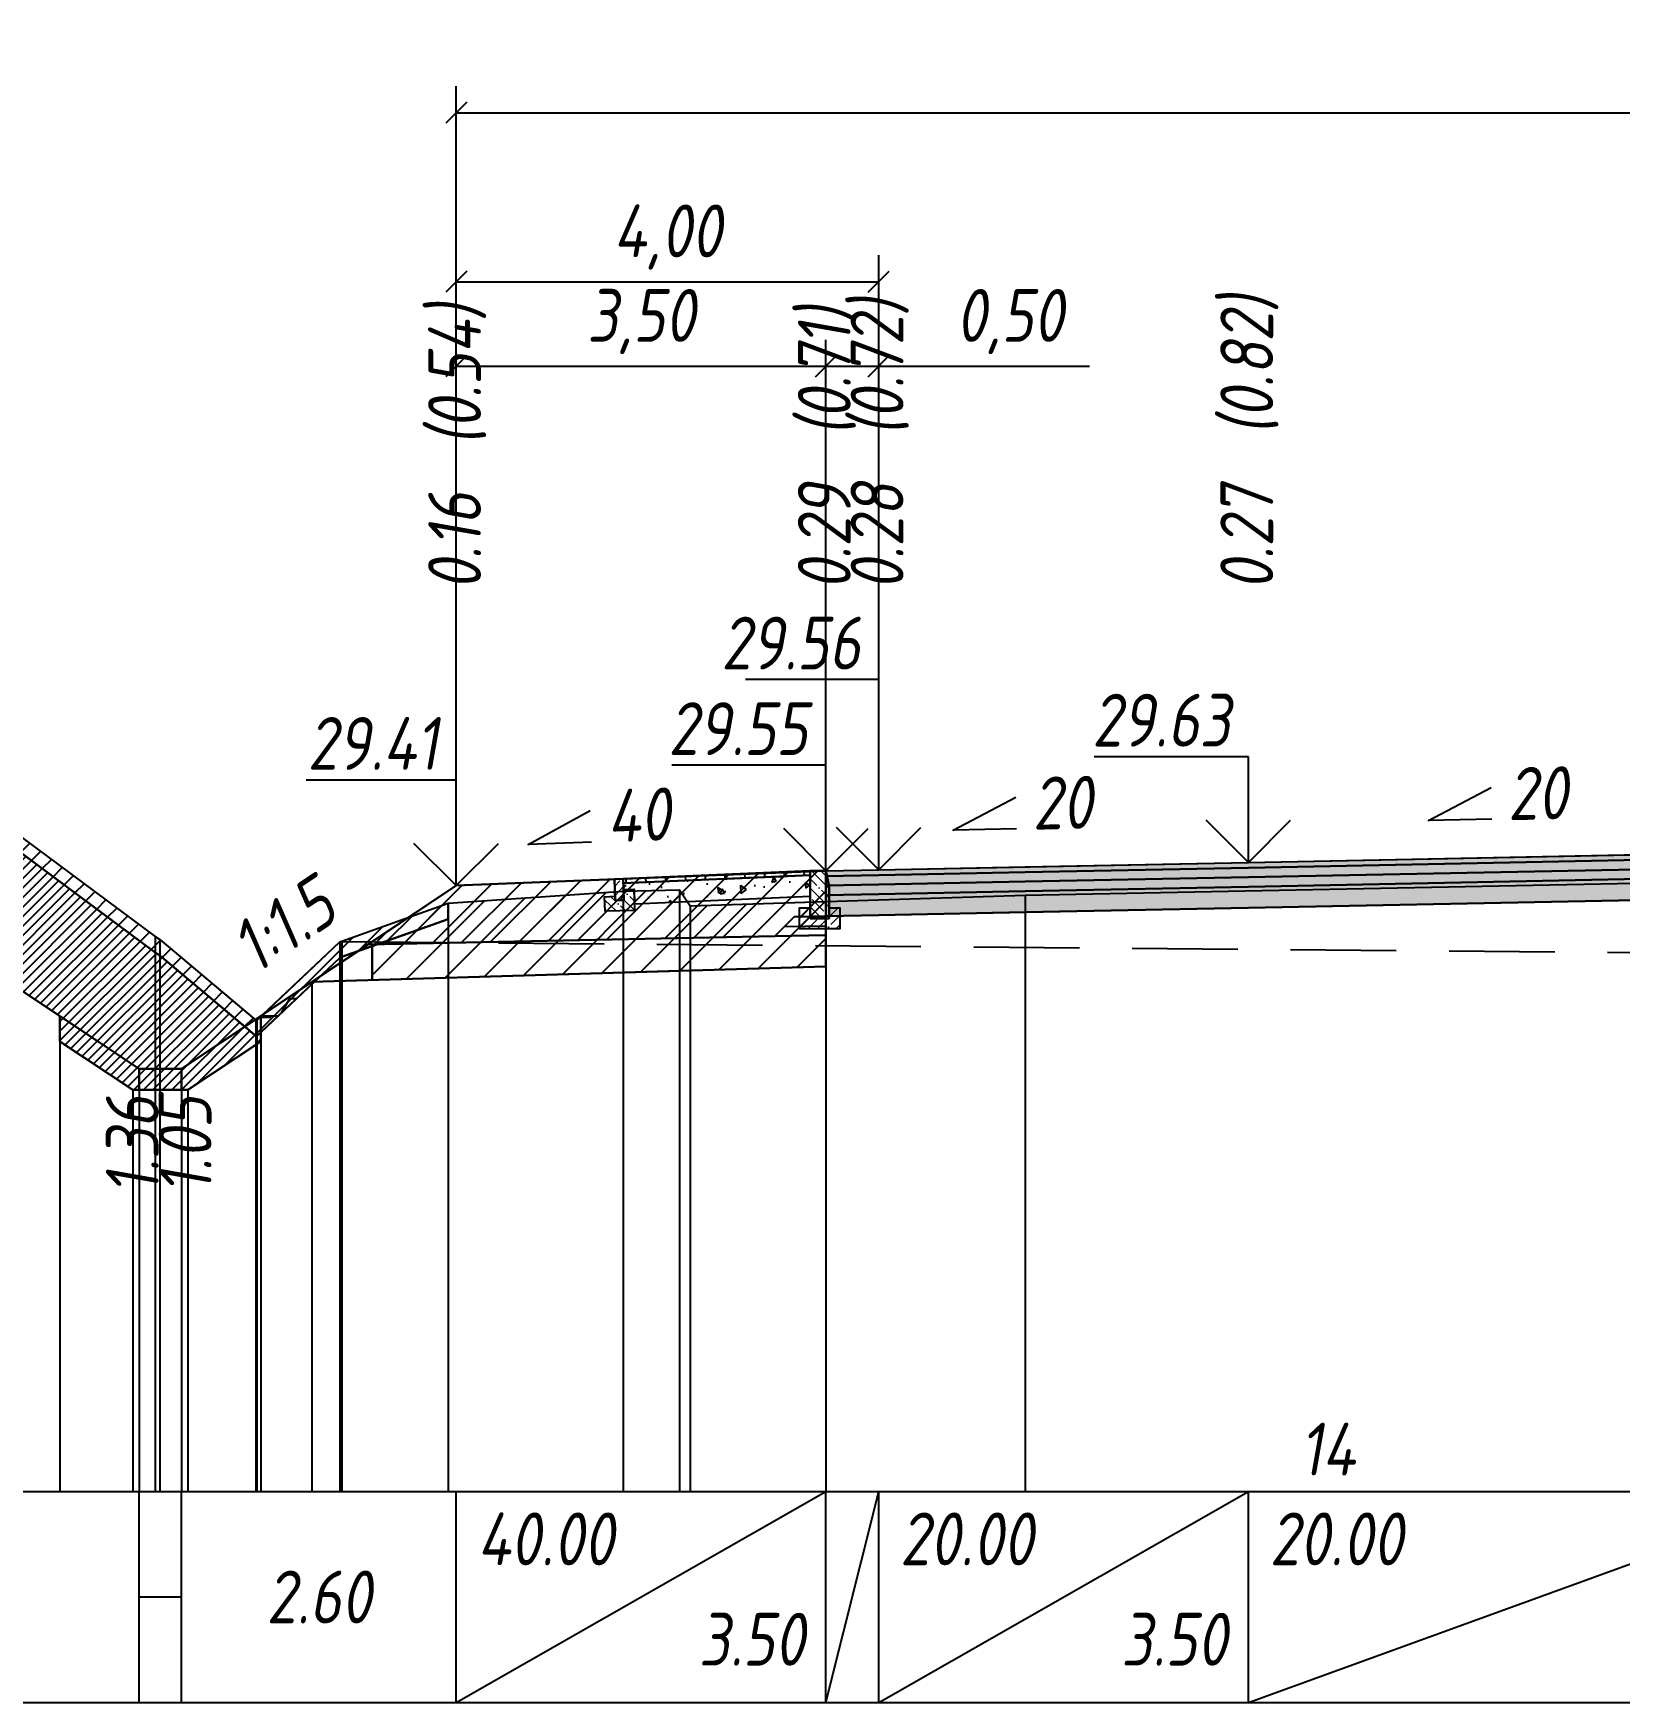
# Model space of a CAD drawing. Extents: x -717 to 1451, y -133302 to 233.
# Drawn here: x -278.6 to -203.5, y -108942.6 to -108863.6 of the extents above; entities that cross this region are included whole.
import ezdxf
from ezdxf.enums import TextEntityAlignment as Align

# ---------------------------------------------------------------- set-up
doc = ezdxf.new("R2010")
doc.units = 0
doc.linetypes.add('штриховая', pattern=[0.75, 0.5, -0.25])
for name, color, linetype in [('Интерполированный поперечник', 2, 'Continuous'), ('КОД_399', 252, 'Continuous'), ('Код_514', 1, 'Continuous'), ('Контур_0', 7, 'Continuous'), ('Контур_2521', 7, 'Continuous'), ('Контур_2564', 7, 'Continuous'), ('Контур_2660', 7, 'Continuous'), ('Контур_2665', 7, 'Continuous'), ('Контур_400', 7, 'Continuous'), ('Контур_508', 7, 'Continuous'), ('Контур_512', 7, 'Continuous'), ('Контур_513', 7, 'Continuous'), ('Контур_818', 7, 'Continuous'), ('Красный поперечник', 1, 'Continuous'), ('Объём_2501', 7, 'Continuous'), ('Объём_2564', 7, 'Continuous'), ('Объём_2650', 7, 'Continuous'), ('Объём_2660', 7, 'Continuous'), ('Объём_2661', 7, 'Continuous'), ('Объём_2663', 7, 'Continuous'), ('Объём_2664', 7, 'Continuous'), ('Объём_2665', 7, 'Continuous'), ('Объём_2666', 7, 'Continuous'), ('Откосы', 7, 'Continuous'), ('Отметки покрытия', 7, 'Continuous'), ('Рабочие отметки', 7, 'Continuous'), ('Рабочие отметки доп.', 7, 'Continuous'), ('Слои выравнивания', 7, 'Continuous'), ('Таблица', 7, 'Continuous'), ('Уклоны проезжей части', 7, 'Continuous'), ('Черный поперечник', 3, 'Continuous')]:
    doc.layers.add(name, color=color, linetype=linetype)
for name, color, linetype, true_color in [('Контур_2540', 2, 'Continuous', 0xffff00), ('Контур_2560', 2, 'Continuous', 0xffff00), ('Контур_2561', 7, 'Continuous', 0xff8040), ('Контур_2562', 3, 'Continuous', 0x00ff00), ('Контур_2563', 7, 'Continuous', 0xff8000), ('Контур_2570', 7, 'Continuous', 0x80ff00), ('Контур_2583', 3, 'Continuous', 0x00ff00), ('Контур_2584', 3, 'Continuous', 0x00ff00), ('Контур_2725', 7, 'Continuous', 0x323232), ('Контур_2736', 4, 'Continuous', 0x00ffff), ('Контур_2737', 4, 'Continuous', 0x00ffff), ('Контур_2738', 4, 'Continuous', 0x00ffff), ('Контур_2739', 4, 'Continuous', 0x00ffff), ('Контур_2745', 7, 'Continuous', 0xa4ffff), ('Контур_2747', 4, 'Continuous', 0x00ffff), ('Контур_2748', 4, 'Continuous', 0x00ffff), ('Контур_2749', 4, 'Continuous', 0x00ffff), ('Контур_2760', 7, 'Continuous', 0x323232), ('Контур_2761', 7, 'Continuous', 0x323232), ('Контур_2762', 7, 'Continuous', 0x323232), ('Контур_2763', 7, 'Continuous', 0x323232), ('Контур_402', 7, 'Continuous', 0xff6464), ('Контур_703', 4, 'Continuous', 0x00ffff), ('Контур_705', 4, 'Continuous', 0x00ffff), ('Контур_707', 4, 'Continuous', 0x00ffff), ('Контур_720', 131, 'Continuous', 0xaaffff), ('Объём_2520', 7, 'Continuous', 0x80ffff), ('Объём_2540', 2, 'Continuous', 0xffff00), ('Объём_2560', 2, 'Continuous', 0xffff00), ('Объём_2561', 7, 'Continuous', 0xff8040), ('Объём_2562', 3, 'Continuous', 0x00ff00), ('Объём_2563', 7, 'Continuous', 0xff8000), ('Объём_2570', 7, 'Continuous', 0x80ff00), ('Объём_2583', 3, 'Continuous', 0x00ff00), ('Объём_2584', 3, 'Continuous', 0x00ff00), ('Объём_2594', 3, 'Continuous', 0x00ff00), ('Объём_2598', 3, 'Continuous', 0x00ff00), ('Объём_2600', 7, 'Continuous', 0x808000), ('Объём_2620', 2, 'Continuous', 0xffff00), ('Объём_2746', 2, 'Continuous', 0xffff00)]:
    doc.layers.add(name, color=color, linetype=linetype, true_color=true_color)
doc.styles.get("Standard").update_dxf_attribs({"font": 'txt', "height": 2.5})
doc.styles.add('М', font='romand.shx', dxfattribs={"width": 0.8, "oblique": 10, "height": 2.5})
doc.dimstyles.new('ISO-25', dxfattribs={"dimtxt": 2.5, "dimasz": 2.5, "dimexe": 1.25, "dimexo": 0.625, "dimtad": 1, "dimtxsty": 'Standard', "dimcen": 2.5, "dimadec": 0, "dimazin": 0, "dimtfac": 1, "dimtmove": 0, "dimatfit": 3, "dimfxl": 1, "dimarcsym": 0})

# ---------------------------------------------------------------- blocks, each defined once
blk = doc.blocks.new('_Oblique')
at = {"color": 0, "linetype": 'ByBlock', "lineweight": -2}
blk.add_line((-0.5, -0.5), (0.5, 0.5), dxfattribs=at)
blk = doc.blocks.new('*D2217')
at = {"color": 0, "lineweight": -2, "transparency": 16777216}
for p, q in [((-258.559, -108903.332), (-258.559, -108878.057)), ((-241.059, -108902.632), (-241.059, -108878.057)), ((-258.559, -108879.307), (-241.059, -108879.307))]:
    blk.add_line(p, q, dxfattribs=at)
at = {"layer": 'Defpoints', "color": 0, "transparency": 16777216}
for p in [(-241.059, -108879.307), (-241.059, -108903.257), (-258.559, -108903.957)]:
    blk.add_point(p, dxfattribs=at)
at = {"color": 0, "lineweight": -2, "transparency": 16777216, "rotation": 180}
blk.add_blockref('_Oblique', (-258.559, -108879.307), dxfattribs=at)
at = {"color": 0, "lineweight": -2, "transparency": 16777216}
blk.add_blockref('_Oblique', (-241.059, -108879.307), dxfattribs=at)
at = {"color": 0, "transparency": 16777216, "insert": (-249.809, -108877.194), "char_height": 2.5, "width": 9.58333, "attachment_point": 5, "style": 'М'}
blk.add_mtext('3,50', dxfattribs=at)
blk = doc.blocks.new('*D2219')
at = {"color": 0, "lineweight": -2, "transparency": 16777216}
for p, q in [((-241.059, -108902.632), (-241.059, -108878.057)), ((-238.559, -108902.582), (-238.559, -108878.057)), ((-241.059, -108879.307), (-238.559, -108879.307)), ((-238.559, -108879.307), (-228.587, -108879.307))]:
    blk.add_line(p, q, dxfattribs=at)
at = {"layer": 'Defpoints', "color": 0, "transparency": 16777216}
for p in [(-238.559, -108879.307), (-241.059, -108903.257), (-238.559, -108903.207)]:
    blk.add_point(p, dxfattribs=at)
at = {"color": 0, "lineweight": -2, "transparency": 16777216, "rotation": 180}
blk.add_blockref('_Oblique', (-241.059, -108879.307), dxfattribs=at)
at = {"color": 0, "lineweight": -2, "transparency": 16777216}
blk.add_blockref('_Oblique', (-238.559, -108879.307), dxfattribs=at)
at = {"color": 0, "transparency": 16777216, "insert": (-232.349, -108877.194), "char_height": 2.5, "width": 9.16667, "attachment_point": 5, "style": 'М'}
blk.add_mtext('0,50', dxfattribs=at)
blk = doc.blocks.new('*D2222')
at = {"color": 0, "lineweight": -2, "transparency": 16777216}
for p, q in [((-258.559, -108903.332), (-258.559, -108874.057)), ((-238.559, -108902.582), (-238.559, -108874.057)), ((-258.559, -108875.307), (-238.559, -108875.307))]:
    blk.add_line(p, q, dxfattribs=at)
at = {"layer": 'Defpoints', "color": 0, "transparency": 16777216}
for p in [(-238.559, -108875.307), (-238.559, -108903.207), (-258.559, -108903.957)]:
    blk.add_point(p, dxfattribs=at)
at = {"color": 0, "lineweight": -2, "transparency": 16777216, "rotation": 180}
blk.add_blockref('_Oblique', (-258.559, -108875.307), dxfattribs=at)
at = {"color": 0, "lineweight": -2, "transparency": 16777216}
blk.add_blockref('_Oblique', (-238.559, -108875.307), dxfattribs=at)
at = {"color": 0, "transparency": 16777216, "insert": (-248.559, -108873.194), "char_height": 2.5, "width": 9.16667, "attachment_point": 5, "style": 'М'}
blk.add_mtext('4,00', dxfattribs=at)
blk = doc.blocks.new('*D2223')
at = {"color": 0, "lineweight": -2, "transparency": 16777216}
for p, q in [((-258.559, -108903.332), (-258.559, -108866.057)), ((-128.559, -108903.332), (-128.559, -108866.057)), ((-258.559, -108867.307), (-128.559, -108867.307))]:
    blk.add_line(p, q, dxfattribs=at)
at = {"layer": 'Defpoints', "color": 0, "transparency": 16777216}
for p in [(-128.559, -108867.307), (-258.559, -108903.957), (-128.559, -108903.957)]:
    blk.add_point(p, dxfattribs=at)
at = {"color": 0, "lineweight": -2, "transparency": 16777216, "rotation": 180}
blk.add_blockref('_Oblique', (-258.559, -108867.307), dxfattribs=at)
at = {"color": 0, "lineweight": -2, "transparency": 16777216}
blk.add_blockref('_Oblique', (-128.559, -108867.307), dxfattribs=at)
at = {"color": 0, "transparency": 16777216, "insert": (-193.559, -108865.194), "char_height": 2.5, "width": 11.66667, "attachment_point": 5, "style": 'М'}
blk.add_mtext('26,00', dxfattribs=at)
blk = doc.blocks.new('Тротуар1')
at = {"linetype": 'Continuous', "lineweight": 13}
h = blk.add_hatch(dxfattribs=at)
h.set_pattern_fill('ANSI35', scale=5, angle=90)
h.set_pattern_definition([(135, (-1541.6927, -4801.9416), (-0.88388348, -0.88388348), []), (135, (-1541.6927, -4801.0577), (-0.88388348, -0.88388348), [1.5625, -0.3125, 0, -0.3125])])
h.paths.add_polyline_path([(-16.72, -1.24), (-17.72, -1.24), (-17.72, -2.24), (-18.52, -2.24), (-18.52, -1.85), (-19.52, -1.89), (-19.52, -3.24), (-16.72, -3.24)])
h = blk.add_hatch(dxfattribs=at)
h.set_pattern_fill('ANSI35', scale=5)
h.set_pattern_definition([(45, (-1541.6927, -4800.4416), (-0.88388348, 0.88388348), []), (45, (-1540.8088, -4800.4416), (-0.88388348, 0.88388348), [1.5625, -0.3125, 0, -0.3125])])
h.paths.add_polyline_path([(-17.72, -0.24), (-18.52, -0.24), (-18.52, -2.24), (-17.72, -2.24)])
at = {"linetype": 'Continuous'}
h = blk.add_hatch(dxfattribs=at)
h.set_pattern_fill('ANSI31', color=256, scale=15, angle=45, style=0)
h.set_pattern_definition([(90, (-1932.1888, -4954.235), (-1.875, 3e-16), [])])
h.paths.add_polyline_path([(0, 0), (-17.72, -0.24), (-17.71, -0.63), (-11.04, -0.58), (0, -0.4)])
at = {"layer": 'КОД_399'}
h = blk.add_hatch(dxfattribs=at)
h.set_pattern_fill('AR-CONC', scale=0.7, angle=45, style=0)
h.set_pattern_definition([(95, (-1932.189, -4954.235), (3.860864, 3.2396496), [0.525, -5.775]), (40, (-1932.189, -4954.235), (-4.409945, 3.036377), [0.42, -4.62]), (145.45144, (-1931.867, -4953.965), (-0.549081, 6.2760265), [0.4461813, -4.907995]), (91.1842, (-1933.179, -4953.245), (6.101854, 4.4632964), [0.7875, -8.6625]), (141.63564, (-1932.67, -4952.873), (-0.1953, 9.447982), [0.669272, -7.361996]), (36.18416, (-1933.179, -4953.245), (-0.1953, 9.447982), [0.63, -6.93]), (66, (-1932.4363, -4952.9975), (4.947401, 0.9616773), [0.525, -5.775]), (11, (-1932.4363, -4952.9975), (-2.38496, 4.793659), [0.42, -4.62]), (116.45144, (-1932.024, -4952.9174), (2.562441, 5.7553363), [0.4461813, -4.907995]), (82.5, (-1932.1888, -4954.235), (-1.5875523, 1.7079287), [0, -4.564, 0, -4.69, 0, -4.6375]), (52.5, (-1932.1888, -4954.235), (-0.6501106, 3.2543661), [0, -2.674, 0, -4.459, 0, -1.7675]), (12.5, (-1933.2926, -4955.3388), (2.7539272, 2.5306453), [0, -1.75, 0, -5.46, 0, -7.245]), (2.5, (-1933.7876, -4955.8337), (2.3911299, 3.3821186), [0, -2.275, 0, -3.626, 0, -5.145])])
h.paths.add_polyline_path([(0, -0.4), (-17.71, -0.63), (-17.72, -1.24), (-16.71, -1.24), (-16.72, -2.62), (-0.07, -2.41)])
at = {"linetype": 'Continuous'}
blk.add_lwpolyline([(-17.72, -1.24), (-16.72, -1.24), (-16.72, -3.24), (-19.52, -3.24), (-19.52, -1.89), (-18.52, -1.85)], dxfattribs=at)
at = {"color": 7, "lineweight": 30}
for points in [[(-18.52, -0.24), (-18.52, -2.24), (-17.72, -2.24), (-17.72, -0.24), (-18.52, -0.24)], [(-8.6, -0.53), (0, -0.4)]]:
    blk.add_lwpolyline(points, dxfattribs=at)
for points in [[(0, 0), (-17.72, -0.24), (-17.72, -0.63), (0, -0.4)], [(0, -0.4), (-17.71, -0.63), (-17.72, -1.24), (-16.71, -1.24), (-16.72, -2.62), (-0.07, -2.39)]]:
    blk.add_lwpolyline(points, close=True)
blk = doc.blocks.new('БР100.30.18')
at = {"linetype": 'Continuous', "lineweight": 13}
h = blk.add_hatch(dxfattribs=at)
h.set_pattern_fill('ANSI35', scale=5)
h.set_pattern_definition([(45, (-1504.996, -4799.2297), (-0.88388348, 0.88388348), []), (45, (-1504.1121, -4799.2297), (-0.88388348, 0.88388348), [1.5625, -0.3125, 0, -0.3125])])
h.paths.add_polyline_path([(0.3, 3.47), (1.8, 3.47), (1.8, -1.03), (0, -1.03), (0, 1.97)])
h = blk.add_hatch(dxfattribs=at)
h.set_pattern_fill('ANSI35', scale=5, angle=90)
h.set_pattern_definition([(135, (-1504.996, -4800.7297), (-0.88388348, -0.88388348), []), (135, (-1504.996, -4799.8458), (-0.88388348, -0.88388348), [1.5625, -0.3125, 0, -0.3125])])
h.paths.add_polyline_path([(-1, -0.03), (0, -0.03), (0, -1.03), (1.8, -1.03), (1.8, -0.03), (2.8, -0.03), (2.8, -2.03), (-1, -2.03)])
at = {"color": 7, "lineweight": 30}
blk.add_lwpolyline([(1.8, -1.03), (0, -1.03), (0, 1.97), (0.3, 3.47), (1.8, 3.47)], close=True, dxfattribs=at)
at = {"linetype": 'Continuous'}
blk.add_lwpolyline([(0, -0.03), (-1, -0.03), (-1, -2.03), (2.8, -2.03), (2.8, -0.03), (1.8, -0.03)], dxfattribs=at)

msp = doc.modelspace()

# ---------------------------------------------------------------- hatches: boundary and pattern name
at = {"transparency": 33554681}
h = msp.add_hatch(dxfattribs=at)
h.set_pattern_fill('ANGLE', color=256)
h.set_pattern_definition([(0, (0, 0), (0, 6.985), [5.08, -1.905]), (90, (0, 0), (-6.985, 4e-16), [5.08, -1.905])])
h.paths.add_polyline_path([(-267.816, -108910.846), (-267.816, -108910.066), (-265.391, -108908.45), (-265.272, -108908.446)])
at = {"layer": 'Объём_2563'}
h = msp.add_hatch(dxfattribs=at)
h.set_pattern_fill('ANSI31', color=256, scale=0.3)
h.set_pattern_definition([(45, (-403.5971, 12.4336), (-0.673519209, 0.673519209), [])])
h.paths.add_polyline_path([(-258.559, -108903.895), (-241.059, -108903.195), (-241.059, -108905.345), (-242.559, -108905.375), (-243.477, -108906.293), (-262.734, -108906.678)])
at = {"layer": 'Объём_2570'}
h = msp.add_hatch(dxfattribs=at)
h.set_pattern_fill('ANSI31', color=256, scale=0.2)
h.set_pattern_definition([(45, (-403.5971, 12.4336), (-0.449012806, 0.449012806), [])])
h.paths.add_polyline_path([(-258.933, -108905.475), (-263.972, -108907.269), (-264.07, -108907.312), (-268.016, -108911.038), (-272.596, -108907.202), (-272.817, -108907.052), (-286.525, -108896.879), (-290.564, -108896.494), (-291.768, -108896.533), (-298.597, -108896.629), (-298.597, -108895.879), (-291.768, -108895.783), (-290.564, -108895.744), (-286.525, -108896.129), (-272.817, -108906.302), (-272.596, -108906.452), (-268.016, -108910.288), (-264.07, -108906.562), (-263.972, -108906.519), (-258.933, -108904.725)])
at = {"layer": 'Объём_2600'}
h = msp.add_hatch(dxfattribs=at)
h.set_pattern_fill('ANSI31', color=6, scale=0.4)
h.set_pattern_definition([(45, (-403.5971, 12.4336), (-0.898025612, 0.898025612), [])])
h.paths.add_polyline_path([(-241.059, -108907.72), (-262.543, -108908.364), (-262.543, -108906.76), (-258.933, -108905.475), (-258.933, -108904.725), (-250.65, -108904.157), (-247.989, -108904.095), (-247.489, -108904.845), (-241.059, -108904.64)])
h = msp.add_hatch(dxfattribs=at)
h.set_pattern_fill('HONEY', color=5, scale=0.3)
h.set_pattern_definition([(0, (-403.5971, 12.4336), (1.42875, 0.8248891935), [0.9525, -1.905]), (120, (-403.5971, 12.4336), (-1.428749997, 0.824889199), [0.9525, -1.905]), (60, (-403.5971, 12.4336), (3e-09, 1.6497783924), [-1.905, 0.9525])])
h.paths.add_polyline_path([(-267.816, -108910.846), (-267.816, -108910.066), (-265.391, -108908.45), (-265.272, -108908.446)])
at = {"layer": 'Объём_2620'}
h = msp.add_hatch(dxfattribs=at)
h.set_pattern_fill('ANSI31', color=2, scale=0.1)
h.set_pattern_definition([(45, (-403.5971, 12.43357), (-0.224506403, 0.224506403), [])])
h.paths.add_polyline_path([(-280.758, -108901.159), (-272.817, -108907.052), (-272.596, -108907.202), (-268.016, -108911.038), (-267.816, -108910.846), (-267.816, -108911.268), (-271.263, -108913.566), (-273.869, -108913.566), (-277.316, -108911.268), (-277.316, -108910.066), (-297.491, -108896.617), (-296.17, -108896.597)])
at = {"layer": 'Слои выравнивания'}
for color, points in [(2, [(-241.059, -108903.195), (-238.559, -108903.145), (-231.622, -108903.006), (-221.059, -108902.795), (-194.774, -108902.269), (-193.559, -108902.245), (-193.559, -108902.495), (-194.774, -108902.519), (-221.059, -108903.045), (-231.622, -108903.256), (-238.559, -108903.395), (-241.059, -108903.445)]), (3, [(-241.059, -108903.445), (-238.559, -108903.395), (-231.622, -108903.256), (-221.059, -108903.045), (-194.774, -108902.519), (-193.559, -108902.495), (-193.559, -108902.945), (-194.774, -108902.969), (-221.059, -108903.495), (-231.622, -108903.706), (-238.559, -108903.845), (-241.059, -108903.895)]), (4, [(-241.059, -108903.895), (-238.559, -108903.845), (-231.622, -108903.706), (-221.059, -108903.495), (-194.774, -108902.969), (-193.559, -108902.945), (-193.559, -108903.395), (-194.774, -108903.419), (-221.059, -108903.945), (-231.622, -108904.156), (-238.559, -108904.295), (-241.059, -108904.345)]), (5, [(-241.059, -108904.345), (-238.559, -108904.295), (-231.622, -108904.156), (-221.059, -108903.945), (-194.774, -108903.419), (-193.559, -108903.395), (-193.559, -108904.395), (-194.774, -108904.419), (-221.059, -108904.945), (-231.622, -108905.156), (-238.559, -108905.295), (-241.059, -108905.345)])]:
    msp.add_hatch(color=color, dxfattribs=at).paths.add_polyline_path(points)

# ---------------------------------------------------------------- linework, layer by layer
at = {"layer": 'Интерполированный поперечник', "linetype": 'штриховая', "ltscale": 10, "flags": 128}
msp.add_lwpolyline([(-264.059, -108906.538), (-119.577, -108907.771)], dxfattribs=at)
at = {"layer": 'Код_514'}
for p, q in [((-273.566, -108942.566), (-273.566, -108932.566)), ((-271.566, -108942.566), (-271.566, -108932.566)), ((-258.559, -108942.566), (-258.559, -108932.566)), ((-258.559, -108942.566), (-241.059, -108932.566)), ((-241.059, -108942.566), (-241.059, -108932.566)), ((-241.059, -108942.566), (-238.559, -108932.566)), ((-238.559, -108942.566), (-238.559, -108932.566)), ((-238.559, -108942.566), (-221.059, -108932.566)), ((-221.059, -108942.566), (-221.059, -108932.566)), ((-221.059, -108942.566), (-193.559, -108932.566)), ((-273.566, -108937.566), (-271.566, -108937.566))]:
    msp.add_line(p, q, dxfattribs=at)
at = {"layer": 'Контур_0', "flags": 128}
for points in [[(-258.559, -108903.895), (-262.543, -108906.551), (-262.543, -108906.551), (-262.543, -108906.551), (-262.543, -108906.551), (-262.543, -108906.551), (-262.543, -108906.551), (-262.543, -108906.551), (-262.543, -108906.551), (-262.543, -108906.551), (-262.543, -108906.551), (-262.543, -108906.551), (-262.543, -108906.551), (-262.543, -108906.551), (-262.543, -108906.551), (-271.566, -108912.566), (-273.566, -108912.566), (-298.597, -108895.879)], [(-258.559, -108903.895), (-262.543, -108906.551), (-262.543, -108906.551), (-262.543, -108906.551), (-262.543, -108906.551), (-262.543, -108906.551), (-262.543, -108906.551), (-262.543, -108906.551), (-262.543, -108906.551), (-262.543, -108906.551), (-262.543, -108906.551), (-262.543, -108906.551), (-262.543, -108906.551), (-262.543, -108906.551), (-262.543, -108906.551), (-271.566, -108912.566)], [(-262.734, -108906.678), (-243.477, -108906.293), (-242.559, -108905.375), (-241.059, -108905.345)], [(-242.559, -108905.375), (-241.059, -108905.345), (-241.059, -108906.245), (-243.477, -108906.293), (-242.559, -108905.375), (-242.559, -108905.375)]]:
    msp.add_lwpolyline(points, dxfattribs=at)
at = {"layer": 'Контур_2521', "color": 250, "flags": 128}
msp.add_lwpolyline([(-243.018, -108905.834), (-241.059, -108905.795)], dxfattribs=at)
at = {"layer": 'Контур_2540', "flags": 128}
msp.add_lwpolyline([(-243.477, -108906.293), (-241.059, -108906.245), (-241.059, -108907.72), (-265.391, -108908.45), (-262.734, -108906.678), (-243.477, -108906.293), (-243.477, -108906.293)], dxfattribs=at)
at = {"layer": 'Контур_2560', "flags": 128}
msp.add_lwpolyline([(-258.559, -108903.895), (-258.559, -108903.895), (-258.559, -108903.895), (-241.059, -108903.195)], dxfattribs=at)
at = {"layer": 'Контур_2561', "flags": 128}
msp.add_lwpolyline([(-241.059, -108903.195), (-241.059, -108903.195), (-258.559, -108903.895), (-258.559, -108903.895), (-241.059, -108903.195)], dxfattribs=at)
at = {"layer": 'Контур_2562', "flags": 128}
msp.add_lwpolyline([(-258.559, -108903.895), (-258.559, -108903.895), (-258.559, -108903.895), (-258.559, -108903.895), (-258.559, -108903.895)], dxfattribs=at)
at = {"layer": 'Контур_2563', "flags": 128}
msp.add_lwpolyline([(-258.559, -108903.895), (-241.059, -108903.195), (-241.059, -108905.345), (-242.559, -108905.375), (-243.477, -108906.293), (-262.734, -108906.678), (-258.559, -108903.895), (-258.559, -108903.895)], dxfattribs=at)
at = {"layer": 'Контур_2564', "flags": 128}
msp.add_lwpolyline([(-258.559, -108903.895), (-241.059, -108903.195)], dxfattribs=at)
at = {"layer": 'Контур_2570', "flags": 128}
msp.add_lwpolyline([(-323.597, -108895.489), (-321.535, -108895.737), (-306.921, -108896.66), (-298.262, -108896.628), (-291.768, -108896.533), (-290.564, -108896.494), (-286.525, -108896.879), (-272.817, -108907.052), (-272.596, -108907.202), (-268.043, -108911.012), (-268.016, -108911.038), (-267.991, -108911.012), (-264.07, -108907.312), (-264.07, -108907.312), (-263.972, -108907.269), (-258.933, -108905.475), (-258.933, -108904.725), (-250.65, -108904.157), (-247.989, -108904.095), (-247.489, -108904.845), (-231.622, -108904.34), (-194.774, -108903.619)], dxfattribs=at)
at = {"layer": 'Контур_2583', "flags": 128}
for points in [[(-273.869, -108913.566), (-273.566, -108913.566), (-273.566, -108912.566), (-277.316, -108910.066), (-277.316, -108911.268), (-273.869, -108913.566)], [(-267.816, -108911.268), (-267.816, -108910.066), (-271.566, -108912.566), (-271.566, -108913.566), (-271.263, -108913.566), (-267.816, -108911.268)]]:
    msp.add_lwpolyline(points, dxfattribs=at)
at = {"layer": 'Контур_2584', "flags": 128}
msp.add_lwpolyline([(-271.566, -108913.566), (-271.566, -108912.566), (-273.566, -108912.566), (-273.566, -108913.566), (-271.566, -108913.566)], dxfattribs=at)
at = {"layer": 'Контур_2660', "flags": 128}
msp.add_lwpolyline([(-265.391, -108908.45), (-241.059, -108907.72)], dxfattribs=at)
at = {"layer": 'Контур_2665', "flags": 128}
msp.add_lwpolyline([(-258.559, -108903.895), (-258.559, -108903.895)], dxfattribs=at)
at = {"layer": 'Контур_2725', "flags": 128}
msp.add_lwpolyline([(-241.059, -108905.345), (-238.559, -108905.295), (-231.622, -108905.156), (-221.059, -108904.945), (-194.774, -108904.419), (-193.559, -108904.395), (-166.059, -108904.945), (-158.319, -108905.1), (-148.559, -108905.295), (-146.059, -108905.345)], dxfattribs=at)
at = {"layer": 'Контур_2736', "flags": 128}
for points in [[(-258.559, -108903.895), (-262.543, -108906.551)], [(-262.543, -108906.551), (-271.566, -108912.566)]]:
    msp.add_lwpolyline(points, dxfattribs=at)
at = {"layer": 'Контур_2737', "flags": 128}
msp.add_lwpolyline([(-262.543, -108906.551), (-262.543, -108906.551)], dxfattribs=at)
at = {"layer": 'Контур_2738', "flags": 128}
msp.add_lwpolyline([(-262.543, -108906.551), (-262.543, -108906.551)], dxfattribs=at)
at = {"layer": 'Контур_2739', "flags": 128}
msp.add_lwpolyline([(-262.543, -108906.551), (-262.543, -108906.551)], dxfattribs=at)
at = {"layer": 'Контур_2745', "flags": 128}
msp.add_lwpolyline([(-262.543, -108906.551), (-262.543, -108906.551)], dxfattribs=at)
msp.add_lwpolyline([(-262.543, -108906.551), (-262.543, -108906.551)], dxfattribs=at)
msp.add_lwpolyline([(-262.543, -108906.551), (-262.543, -108906.551)], dxfattribs=at)
msp.add_lwpolyline([(-262.543, -108906.551), (-262.543, -108906.551)], dxfattribs=at)
msp.add_lwpolyline([(-262.543, -108906.551), (-262.543, -108906.551)], dxfattribs=at)
msp.add_lwpolyline([(-262.543, -108906.551), (-262.543, -108906.551)], dxfattribs=at)
at = {"layer": 'Контур_2747', "flags": 128}
msp.add_lwpolyline([(-262.543, -108906.551), (-262.543, -108906.551)], dxfattribs=at)
at = {"layer": 'Контур_2748', "flags": 128}
msp.add_lwpolyline([(-262.543, -108906.551), (-262.543, -108906.551)], dxfattribs=at)
at = {"layer": 'Контур_2749', "flags": 128}
msp.add_lwpolyline([(-262.543, -108906.551), (-262.543, -108906.551)], dxfattribs=at)
at = {"layer": 'Контур_2760', "flags": 128}
msp.add_lwpolyline([(-241.059, -108903.195), (-238.559, -108903.145), (-231.622, -108903.006), (-221.059, -108902.795), (-194.774, -108902.269), (-193.559, -108902.245), (-166.059, -108902.795), (-158.319, -108902.95), (-148.559, -108903.145), (-146.059, -108903.195)], dxfattribs=at)
at = {"layer": 'Контур_2761', "flags": 128}
msp.add_lwpolyline([(-241.059, -108903.445), (-238.559, -108903.395), (-231.622, -108903.256), (-221.059, -108903.045), (-194.774, -108902.519), (-193.559, -108902.495), (-166.059, -108903.045), (-158.319, -108903.2), (-148.559, -108903.395), (-146.059, -108903.445)], dxfattribs=at)
at = {"layer": 'Контур_2762', "flags": 128}
msp.add_lwpolyline([(-241.059, -108903.895), (-238.559, -108903.845), (-231.622, -108903.706), (-221.059, -108903.495), (-194.774, -108902.969), (-193.559, -108902.945), (-166.059, -108903.495), (-158.319, -108903.65), (-148.559, -108903.845), (-146.059, -108903.895)], dxfattribs=at)
at = {"layer": 'Контур_2763', "flags": 128}
msp.add_lwpolyline([(-241.059, -108904.345), (-238.559, -108904.295), (-231.622, -108904.156), (-221.059, -108903.945), (-194.774, -108903.419), (-193.559, -108903.395), (-166.059, -108903.945), (-158.319, -108904.1), (-148.559, -108904.295), (-146.059, -108904.345)], dxfattribs=at)
at = {"layer": 'Контур_400', "flags": 128}
msp.add_lwpolyline([(-241.059, -108903.195), (-238.559, -108903.145), (-238.559, -108903.145), (-238.559, -108903.145), (-238.559, -108903.145), (-238.559, -108903.145), (-238.559, -108903.145), (-221.059, -108902.795), (-193.559, -108902.245)], dxfattribs=at)
at = {"layer": 'Контур_402', "flags": 128}
msp.add_lwpolyline([(-265.391, -108908.45), (-241.059, -108907.72), (-241.059, -108905.345), (-193.559, -108904.395), (-146.059, -108905.345), (-146.059, -108907.72), (-122.526, -108908.426)], dxfattribs=at)
at = {"layer": 'Контур_508', "flags": 128}
msp.add_lwpolyline([(-298.597, -108895.879), (-277.316, -108910.066), (-277.316, -108911.268), (-273.869, -108913.566), (-273.566, -108913.566), (-271.566, -108913.566), (-271.263, -108913.566), (-267.816, -108911.268), (-267.816, -108910.066), (-265.391, -108908.45), (-241.059, -108907.72), (-241.059, -108905.345), (-193.559, -108904.395), (-146.059, -108905.345), (-146.059, -108907.72), (-122.526, -108908.426), (-122.526, -108909.118), (-119.079, -108911.416), (-118.776, -108911.416), (-116.776, -108911.416), (-116.473, -108911.416), (-113.026, -108909.118), (-113.026, -108907.916), (-110.494, -108906.228)], dxfattribs=at)
at = {"layer": 'Контур_512', "flags": 128}
msp.add_lwpolyline([(-298.597, -108895.879), (-277.316, -108910.066), (-277.316, -108911.268), (-273.869, -108913.566), (-273.566, -108913.566), (-271.566, -108913.566), (-271.263, -108913.566), (-267.816, -108911.268), (-267.816, -108910.066), (-265.391, -108908.45), (-241.059, -108907.72)], dxfattribs=at)
at = {"layer": 'Контур_513', "flags": 128}
msp.add_lwpolyline([(-298.597, -108895.879), (-277.316, -108910.066), (-277.316, -108911.268), (-273.869, -108913.566), (-273.566, -108913.566), (-271.566, -108913.566), (-271.263, -108913.566), (-267.816, -108911.268), (-267.816, -108910.066), (-265.391, -108908.45), (-241.059, -108907.72), (-241.059, -108905.345), (-193.559, -108904.395), (-146.059, -108905.345), (-146.059, -108907.72), (-122.526, -108908.426), (-122.526, -108909.118), (-119.079, -108911.416), (-118.776, -108911.416), (-116.776, -108911.416), (-116.473, -108911.416), (-113.026, -108909.118), (-113.026, -108907.916), (-110.494, -108906.228)], dxfattribs=at)
at = {"layer": 'Контур_703', "flags": 128}
msp.add_lwpolyline([(-258.559, -108903.895), (-262.543, -108906.551)], dxfattribs=at)
at = {"layer": 'Контур_705', "flags": 128}
msp.add_lwpolyline([(-262.543, -108906.551), (-262.543, -108906.551)], dxfattribs=at)
at = {"layer": 'Контур_707', "flags": 128}
msp.add_lwpolyline([(-273.566, -108912.566), (-298.597, -108895.879)], dxfattribs=at)
at = {"layer": 'Контур_720', "flags": 128}
msp.add_lwpolyline([(-271.566, -108912.566), (-273.566, -108912.566)], dxfattribs=at)
at = {"layer": 'Контур_818', "flags": 128}
msp.add_lwpolyline([(-298.597, -108896.629), (-298.262, -108896.628), (-291.768, -108896.533), (-290.564, -108896.494), (-286.525, -108896.879), (-272.817, -108907.052), (-272.596, -108907.202), (-268.043, -108911.012), (-268.016, -108911.038), (-267.991, -108911.012), (-264.07, -108907.312), (-264.07, -108907.312), (-263.972, -108907.269), (-258.933, -108905.475), (-258.933, -108904.725), (-250.65, -108904.157), (-247.989, -108904.095), (-247.489, -108904.845), (-231.622, -108904.34), (-194.774, -108903.619)], dxfattribs=at)
at = {"layer": 'Красный поперечник'}
for p, q in [((-298.597, -108895.879), (-273.566, -108912.566)), ((-221.059, -108902.795), (-193.559, -108902.245)), ((-258.559, -108903.895), (-241.059, -108903.195)), ((-241.059, -108903.195), (-238.559, -108903.145)), ((-238.559, -108903.145), (-221.059, -108902.795)), ((-271.566, -108912.566), (-258.559, -108903.895)), ((-241.059, -108907.72), (-241.059, -108932.566)), ((-265.391, -108908.45), (-265.391, -108932.566)), ((-277.316, -108910.066), (-277.316, -108932.566)), ((-267.816, -108910.066), (-267.816, -108932.566)), ((-277.316, -108911.268), (-277.316, -108932.566)), ((-267.816, -108911.268), (-267.816, -108932.566)), ((-273.566, -108912.566), (-271.566, -108912.566)), ((-273.869, -108913.566), (-273.869, -108932.566)), ((-273.566, -108913.566), (-273.566, -108932.566)), ((-271.566, -108913.566), (-271.566, -108932.566)), ((-271.263, -108913.566), (-271.263, -108932.566))]:
    msp.add_line(p, q, dxfattribs=at)
at = {"layer": 'Объём_2501', "flags": 128}
msp.add_lwpolyline([(-241.059, -108903.195), (-238.559, -108903.145), (-238.559, -108903.145), (-238.559, -108903.145), (-238.559, -108903.145), (-238.559, -108903.145), (-238.559, -108903.145), (-221.059, -108902.795), (-193.559, -108902.245)], dxfattribs=at)
at = {"layer": 'Объём_2520', "color": 250, "flags": 128}
msp.add_lwpolyline([(-242.559, -108905.375), (-241.059, -108905.345), (-241.059, -108906.245), (-243.477, -108906.293), (-242.559, -108905.375), (-242.559, -108905.375)], dxfattribs=at)
at = {"layer": 'Объём_2540', "flags": 128}
msp.add_lwpolyline([(-243.477, -108906.293), (-241.059, -108906.245), (-241.059, -108907.72), (-265.391, -108908.45), (-262.734, -108906.678), (-243.477, -108906.293), (-243.477, -108906.293)], dxfattribs=at)
at = {"layer": 'Объём_2560', "flags": 128}
msp.add_lwpolyline([(-258.559, -108903.895), (-258.559, -108903.895), (-258.559, -108903.895), (-241.059, -108903.195)], dxfattribs=at)
at = {"layer": 'Объём_2561', "flags": 128}
msp.add_lwpolyline([(-241.059, -108903.195), (-241.059, -108903.195), (-258.559, -108903.895), (-258.559, -108903.895), (-241.059, -108903.195)], dxfattribs=at)
at = {"layer": 'Объём_2562', "flags": 128}
msp.add_lwpolyline([(-258.559, -108903.895), (-258.559, -108903.895), (-258.559, -108903.895), (-258.559, -108903.895), (-258.559, -108903.895)], dxfattribs=at)
at = {"layer": 'Объём_2563', "color": 250, "flags": 128}
msp.add_lwpolyline([(-258.559, -108903.895), (-241.059, -108903.195), (-241.059, -108905.345), (-242.559, -108905.375), (-243.477, -108906.293), (-262.734, -108906.678), (-258.559, -108903.895), (-258.559, -108903.895)], dxfattribs=at)
at = {"layer": 'Объём_2564', "flags": 128}
msp.add_lwpolyline([(-258.559, -108903.895), (-241.059, -108903.195)], dxfattribs=at)
at = {"layer": 'Объём_2570', "flags": 128}
msp.add_lwpolyline([(-258.933, -108905.475), (-263.972, -108907.269), (-264.07, -108907.312), (-268.016, -108911.038), (-272.596, -108907.202), (-272.817, -108907.052), (-286.525, -108896.879), (-290.564, -108896.494), (-291.768, -108896.533), (-298.597, -108896.629), (-298.597, -108895.879), (-291.768, -108895.783), (-290.564, -108895.744), (-286.525, -108896.129), (-272.817, -108906.302), (-272.596, -108906.452), (-268.016, -108910.288), (-264.07, -108906.562), (-263.972, -108906.519), (-258.933, -108904.725), (-258.933, -108905.475), (-258.933, -108905.475)], dxfattribs=at)
at = {"layer": 'Объём_2583', "flags": 128}
for points in [[(-273.869, -108913.566), (-273.566, -108913.566), (-273.566, -108912.566), (-277.316, -108910.066), (-277.316, -108911.268), (-273.869, -108913.566)], [(-267.816, -108911.268), (-267.816, -108910.066), (-271.566, -108912.566), (-271.566, -108913.566), (-271.263, -108913.566), (-267.816, -108911.268)]]:
    msp.add_lwpolyline(points, dxfattribs=at)
at = {"layer": 'Объём_2584', "flags": 128}
msp.add_lwpolyline([(-271.566, -108913.566), (-271.566, -108912.566), (-273.566, -108912.566), (-273.566, -108913.566), (-271.566, -108913.566)], dxfattribs=at)
at = {"layer": 'Объём_2594', "flags": 128}
for points in [[(-273.566, -108912.566), (-277.316, -108910.066)], [(-267.816, -108910.066), (-271.566, -108912.566)]]:
    msp.add_lwpolyline(points, dxfattribs=at)
at = {"layer": 'Объём_2598', "flags": 128}
msp.add_lwpolyline([(-271.566, -108912.566), (-273.566, -108912.566)], dxfattribs=at)
at = {"layer": 'Объём_2600', "color": 5, "flags": 128}
msp.add_lwpolyline([(-267.816, -108910.846), (-267.816, -108910.066), (-265.391, -108908.45), (-265.272, -108908.446), (-267.816, -108910.846), (-267.816, -108910.846)], dxfattribs=at)
at = {"layer": 'Объём_2620', "flags": 128}
for points in [[(-280.758, -108901.159), (-272.817, -108907.052), (-272.596, -108907.202), (-268.016, -108911.038), (-267.816, -108910.846), (-267.816, -108911.268), (-271.263, -108913.566), (-273.869, -108913.566), (-277.316, -108911.268), (-277.316, -108910.066), (-297.491, -108896.617), (-296.17, -108896.597), (-280.758, -108901.159), (-280.758, -108901.159)], [(-263.972, -108907.269), (-262.543, -108906.76), (-262.543, -108908.364), (-265.272, -108908.446), (-264.07, -108907.312), (-263.972, -108907.269), (-263.972, -108907.269)]]:
    msp.add_lwpolyline(points, dxfattribs=at)
at = {"layer": 'Объём_2650', "color": 6, "flags": 128}
msp.add_lwpolyline([(-241.059, -108907.72), (-262.543, -108908.364), (-262.543, -108906.76), (-258.933, -108905.475), (-258.933, -108904.725), (-250.65, -108904.157), (-247.989, -108904.095), (-247.489, -108904.845), (-241.059, -108904.64), (-241.059, -108907.72), (-241.059, -108907.72)], dxfattribs=at)
at = {"layer": 'Объём_2660', "flags": 128}
msp.add_lwpolyline([(-265.391, -108908.45), (-241.059, -108907.72)], dxfattribs=at)
at = {"layer": 'Объём_2661', "flags": 128}
msp.add_lwpolyline([(-258.559, -108903.895), (-262.543, -108906.551)], dxfattribs=at)
at = {"layer": 'Объём_2663', "flags": 128}
for points in [[(-273.566, -108912.566), (-298.597, -108895.879)], [(-262.543, -108906.551), (-271.566, -108912.566)]]:
    msp.add_lwpolyline(points, dxfattribs=at)
at = {"layer": 'Объём_2664', "flags": 128}
msp.add_lwpolyline([(-271.566, -108912.566), (-273.566, -108912.566)], dxfattribs=at)
at = {"layer": 'Объём_2665', "flags": 128}
msp.add_lwpolyline([(-258.559, -108903.895), (-258.559, -108903.895)], dxfattribs=at)
at = {"layer": 'Объём_2666', "flags": 128}
msp.add_lwpolyline([(-258.559, -108903.895), (-262.543, -108906.551)], dxfattribs=at)
at = {"layer": 'Объём_2746', "flags": 128}
for points in [[(-247.489, -108904.845), (-247.489, -108907.913), (-265.272, -108908.446), (-264.998, -108908.188), (-263.216, -108907), (-258.933, -108905.475), (-258.933, -108904.725), (-250.65, -108904.157), (-247.989, -108904.095), (-247.489, -108904.845), (-247.489, -108904.845)], [(-273.566, -108912.566), (-271.566, -108912.566), (-268.571, -108910.57), (-268.016, -108911.038), (-267.816, -108910.846), (-267.816, -108911.268), (-271.263, -108913.566), (-273.869, -108913.566), (-277.316, -108911.268), (-277.316, -108910.066), (-273.566, -108912.566), (-273.566, -108912.566)]]:
    msp.add_lwpolyline(points, dxfattribs=at)
at = {"layer": 'Откосы', "color": 1, "flags": 128}
for points in [[(-209.534, -108900.753), (-212.534, -108900.813), (-209.564, -108899.253)], [(-232.034, -108901.203), (-235.034, -108901.263), (-232.064, -108899.703)], [(-252.153, -108901.83), (-255.15, -108901.949), (-252.213, -108900.331)]]:
    msp.add_lwpolyline(points, dxfattribs=at)
at = {"layer": 'Отметки покрытия', "color": 1}
for p, q in [((-238.559, -108894.145), (-244.859, -108894.145)), ((-238.559, -108903.145), (-238.559, -108894.145)), ((-221.059, -108897.795), (-228.359, -108897.795)), ((-221.059, -108902.795), (-221.059, -108897.795)), ((-241.059, -108898.195), (-248.359, -108898.195)), ((-241.059, -108903.195), (-241.059, -108898.195)), ((-258.559, -108898.895), (-265.659, -108898.895)), ((-258.559, -108903.895), (-258.559, -108898.895)), ((-221.059, -108902.795), (-223.059, -108900.795)), ((-221.059, -108902.795), (-219.059, -108900.795)), ((-241.059, -108903.195), (-243.059, -108901.195)), ((-241.059, -108903.195), (-239.059, -108901.195)), ((-238.559, -108903.145), (-240.559, -108901.145)), ((-238.559, -108903.145), (-236.559, -108901.145)), ((-258.559, -108903.895), (-260.559, -108901.895)), ((-258.559, -108903.895), (-256.559, -108901.895))]:
    msp.add_line(p, q, dxfattribs=at)
at = {"layer": 'Слои выравнивания'}
msp.add_line((-241.059, -108903.195), (-241.059, -108932.566), dxfattribs=at)
at = {"layer": 'Слои выравнивания', "color": 2, "flags": 128}
msp.add_lwpolyline([(-241.059, -108903.195), (-238.559, -108903.145), (-231.622, -108903.006), (-221.059, -108902.795), (-194.774, -108902.269), (-193.559, -108902.245), (-193.559, -108902.495), (-194.774, -108902.519), (-221.059, -108903.045), (-231.622, -108903.256), (-238.559, -108903.395), (-241.059, -108903.445)], close=True, dxfattribs=at)
at = {"layer": 'Слои выравнивания', "color": 3, "flags": 128}
msp.add_lwpolyline([(-241.059, -108903.445), (-238.559, -108903.395), (-231.622, -108903.256), (-221.059, -108903.045), (-194.774, -108902.519), (-193.559, -108902.495), (-193.559, -108902.945), (-194.774, -108902.969), (-221.059, -108903.495), (-231.622, -108903.706), (-238.559, -108903.845), (-241.059, -108903.895)], close=True, dxfattribs=at)
at = {"layer": 'Слои выравнивания', "color": 4, "flags": 128}
msp.add_lwpolyline([(-241.059, -108903.895), (-238.559, -108903.845), (-231.622, -108903.706), (-221.059, -108903.495), (-194.774, -108902.969), (-193.559, -108902.945), (-193.559, -108903.395), (-194.774, -108903.419), (-221.059, -108903.945), (-231.622, -108904.156), (-238.559, -108904.295), (-241.059, -108904.345)], close=True, dxfattribs=at)
at = {"layer": 'Слои выравнивания', "color": 5, "flags": 128}
msp.add_lwpolyline([(-241.059, -108904.345), (-238.559, -108904.295), (-231.622, -108904.156), (-221.059, -108903.945), (-194.774, -108903.419), (-193.559, -108903.395), (-193.559, -108904.395), (-194.774, -108904.419), (-221.059, -108904.945), (-231.622, -108905.156), (-238.559, -108905.295), (-241.059, -108905.345)], close=True, dxfattribs=at)
at = {"layer": 'Таблица'}
for p, q in [((-323.597, -108932.566), (-85.494, -108932.566)), ((-323.597, -108942.566), (-85.494, -108942.566))]:
    msp.add_line(p, q, dxfattribs=at)
at = {"layer": 'Черный поперечник', "color": 7}
for p, q in [((-247.989, -108904.095), (-247.989, -108932.566)), ((-258.933, -108904.725), (-258.933, -108932.566)), ((-250.65, -108904.157), (-250.65, -108932.566)), ((-247.489, -108904.845), (-247.489, -108932.566)), ((-231.622, -108904.34), (-231.622, -108932.566)), ((-272.817, -108906.302), (-272.817, -108932.566)), ((-272.596, -108906.452), (-272.596, -108932.566)), ((-264.07, -108906.562), (-264.07, -108932.566)), ((-263.972, -108906.519), (-263.972, -108932.566)), ((-268.043, -108910.262), (-268.043, -108932.566)), ((-268.016, -108910.288), (-268.016, -108932.566)), ((-267.991, -108910.262), (-267.991, -108932.566))]:
    msp.add_line(p, q, dxfattribs=at)
at = {"layer": 'Черный поперечник', "flags": 128}
msp.add_lwpolyline([(-323.597, -108894.739), (-321.535, -108894.987), (-306.921, -108895.91), (-298.262, -108895.878), (-291.768, -108895.783), (-290.564, -108895.744), (-286.525, -108896.129), (-272.817, -108906.302), (-272.596, -108906.452), (-268.043, -108910.262), (-268.016, -108910.288), (-267.991, -108910.262), (-264.07, -108906.562), (-263.972, -108906.519), (-258.933, -108904.725), (-250.65, -108904.157), (-247.989, -108904.095), (-247.489, -108904.845), (-231.622, -108904.34), (-194.774, -108903.619)], dxfattribs=at)

# ---------------------------------------------------------------- block references
at = {"xscale": 0.4999999999999981, "yscale": 0.4999999999999981, "zscale": 0.4999999999999981, "rotation": 1.71443905944475}
msp.add_blockref('Тротуар1', (-241.809, -108903.195), dxfattribs=at)
at = {"lineweight": 18, "xscale": -0.5, "yscale": 0.5, "zscale": 0.5, "rotation": 0.05553677703885818}
msp.add_blockref('БР100.30.18', (-240.907, -108904.928), dxfattribs=at)

# ---------------------------------------------------------------- texts
at = {"layer": 'Код_514', "style": 'М', "oblique": 10, "width": 0.8}
for s, p in [('40.00', (-257.559, -108933.566)), ('20.00', (-237.559, -108933.566)), ('20.00', (-220.059, -108933.566))]:
    msp.add_text(s, height=2.5, dxfattribs=at).set_placement(p, align=Align.TOP_LEFT)
msp.add_text('2.60', height=2.5, dxfattribs=at).set_placement((-265.062, -108937.566), align=Align.MIDDLE_CENTER)
for p in [(-242.059, -108941.566), (-222.059, -108941.566)]:
    msp.add_text('3.50', height=2.5, dxfattribs=at).set_placement(p, align=Align.BOTTOM_RIGHT)
at = {"layer": 'Отметки покрытия', "color": 1, "style": 'М', "oblique": 10, "width": 0.8}
for s, p in [('29.56', (-239.418, -108894.413)), ('29.55', (-241.918, -108898.463)), ('29.63', (-221.918, -108898.063)), ('29.41', (-259.418, -108899.163))]:
    msp.add_text(s, height=2.5, dxfattribs=at).set_placement(p, align=Align.BOTTOM_RIGHT)
at = {"layer": 'Рабочие отметки', "color": 1, "style": 'М', "oblique": 10, "width": 0.8}
for s, p in [('0.29', (-241.137, -108889.895)), ('0.28', (-238.637, -108889.895)), ('0.27', (-221.137, -108889.895)), ('0.16', (-258.637, -108889.895))]:
    msp.add_text(s, height=2.5, rotation=90, dxfattribs=at).set_placement(p, align=Align.MIDDLE_LEFT)
for s, p in [('1.36', (-273.894, -108913.874)), ('1.05', (-271.394, -108913.874))]:
    msp.add_text(s, height=2.5, rotation=90, dxfattribs=at).set_placement(p, align=Align.MIDDLE_RIGHT)
at = {"layer": 'Рабочие отметки доп.', "color": 1, "style": 'М', "oblique": 10, "width": 0.8}
for s, p in [('(0.54)', (-258.637, -108883.045)), ('(0.71)', (-241.137, -108882.595)), ('(0.72)', (-238.637, -108882.595)), ('(0.82)', (-221.137, -108882.545))]:
    msp.add_text(s, height=2.5, rotation=90, dxfattribs=at).set_placement(p, align=Align.MIDDLE_LEFT)
at = {"layer": 'Слои выравнивания', "style": 'М', "oblique": 10, "width": 0.8}
msp.add_text('14', height=2.5, dxfattribs=at).set_placement((-217.309, -108932.566), align=Align.BOTTOM_CENTER)
at = {"layer": 'Уклоны проезжей части', "color": 1, "style": 'М', "oblique": 10, "width": 0.8}
for s, rotation, p in [('20', 1.14576, (-207.329, -108901.52)), ('40', 2.29061, (-249.849, -108902.546)), ('20', 1.14576, (-229.829, -108901.97)), ('1:1.5', 33.69007, (-265.617, -108907.399))]:
    msp.add_text(s, height=2.5, rotation=rotation, dxfattribs=at).set_placement(p, align=Align.BOTTOM_CENTER)

# ---------------------------------------------------------------- dimensions: what is measured, and where the dimension line sits
at = {"color": 5}
for base, p2, picture, middle in [((-128.559, -108867.307), (-128.559, -108903.957), '*D2223', (-193.559, -108865.194)), ((-238.559, -108875.307), (-238.559, -108903.207), '*D2222', (-248.559, -108873.194)), ((-241.059, -108879.307), (-241.059, -108903.257), '*D2217', (-249.809, -108877.194))]:
    dim = msp.add_linear_dim(base=base, p1=(-258.559, -108903.957), p2=p2, angle=180, dimstyle='ISO-25', override={"dimasz": 1, "dimlfac": 0.2, "dimzin": 0, "dimtxsty": 'М', "dimblk1": 'Oblique', "dimblk2": 'Oblique', "dimsah": 1}, dxfattribs=at)
    dim.commit()
    dim.dimension.update_dxf_attribs({"geometry": picture, "text_midpoint": middle})
dim = msp.add_linear_dim(base=(-238.559, -108879.307), p1=(-241.059, -108903.257), p2=(-238.559, -108903.207), angle=180, dimstyle='ISO-25', override={"dimasz": 1, "dimlfac": 0.2, "dimzin": 0, "dimtxsty": 'М', "dimblk1": 'Oblique', "dimblk2": 'Oblique', "dimsah": 1}, dxfattribs=at)
dim.commit()
dim.dimension.update_dxf_attribs({"geometry": '*D2219', "text_midpoint": (-232.349, -108879.307), "dimtype": 160})

doc.saveas('drawing.dxf')
